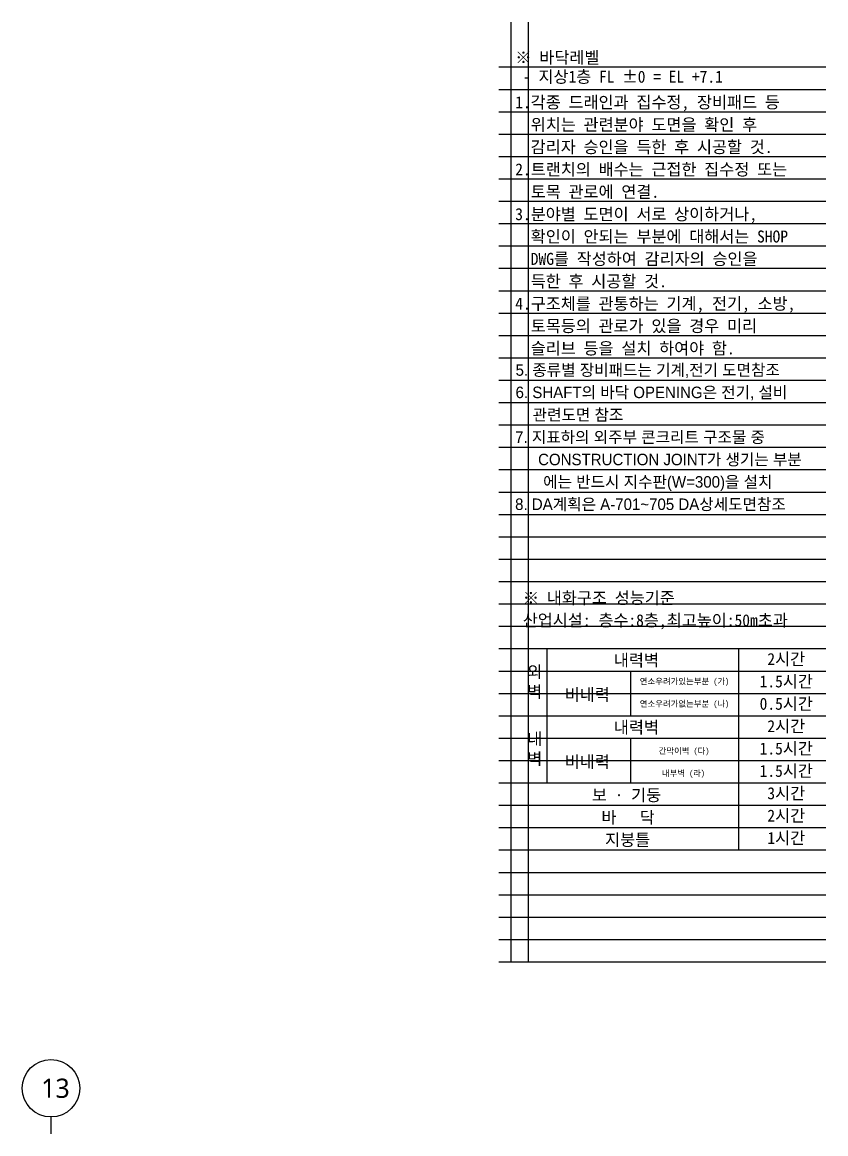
# Model space of a CAD drawing. Header units: inches. Extents: x 158004 to 351834, y 1422 to 34314.
# Drawn here: x 291370 to 301434, y 16762 to 30674 of the extents above; entities that cross this region are included whole.
import ezdxf
from ezdxf.enums import TextEntityAlignment as Align

# ---------------------------------------------------------------- set-up
doc = ezdxf.new("R2010")
doc.units = ezdxf.units.IN
doc.header["$LTSCALE"] = 2
doc.header["$MEASUREMENT"] = 0
doc.layers.get('0').update_dxf_attribs({"linetype": 'CONTINUOUS'})
for name, color, linetype, lineweight in [('A-AXIS-BUBL', 7, 'CONTINUOUS', 25), ('A-MKXX-NAME', 3, 'CONTINUOUS', 25), ('A-XXXX-TXT1', 3, 'CONTINUOUS', 25), ('A-XXXX-TXT2', 3, 'CONTINUOUS', 25)]:
    doc.layers.add(name, color=color, linetype=linetype, lineweight=lineweight)
doc.layers.add('A-XXXX-NPLT', color=144, linetype='CONTINUOUS', plot=False)
doc.layers.add('T', color=3, linetype='CONTINUOUS')
doc.styles.add('돋움체', font='')
doc.styles.add('돋음', font='')
doc.styles.add('맑은 고딕', font='malgun.ttf')
doc.styles.add('맑은고딕', font='malgun.ttf')
doc.styles.get('돋움체').set_extended_font_data('DotumChe')
doc.styles.get('돋음').set_extended_font_data('Dotum')

# ---------------------------------------------------------------- blocks, each defined once
blk = doc.blocks.new('NOTE')
at = {"layer": 'A-XXXX-NPLT'}
for p, q in [((1010659.8, 179732.7), (1010659.8, 175812.7)), ((1010734.1, 175812.7), (1010734.1, 179732.7)), ((1010609.8, 179546.1), (1011974.8, 179546.1)), ((1010609.8, 179452.7), (1011974.8, 179452.7)), ((1010609.8, 179359.4), (1011974.8, 179359.4)), ((1010609.8, 179266.1), (1011974.8, 179266.1)), ((1010609.8, 179172.7), (1011974.8, 179172.7)), ((1010609.8, 179079.4), (1011974.8, 179079.4)), ((1010609.8, 178986.1), (1011974.8, 178986.1)), ((1010609.8, 178892.7), (1011974.8, 178892.7)), ((1010609.8, 178799.4), (1011974.8, 178799.4)), ((1010609.8, 178706.1), (1011974.8, 178706.1)), ((1010609.8, 178612.7), (1011974.8, 178612.7)), ((1010609.8, 178519.4), (1011974.8, 178519.4)), ((1010609.8, 178426.1), (1011974.8, 178426.1)), ((1010609.8, 178332.7), (1011974.8, 178332.7)), ((1010609.8, 178239.4), (1011974.8, 178239.4)), ((1010609.8, 178146.1), (1011974.8, 178146.1)), ((1010609.8, 178052.7), (1011974.8, 178052.7)), ((1010609.8, 177959.4), (1011974.8, 177959.4)), ((1010609.8, 177866.1), (1011974.8, 177866.1)), ((1010609.8, 177772.7), (1011974.8, 177772.7)), ((1010609.8, 177679.4), (1011974.8, 177679.4)), ((1010609.8, 177586.1), (1011974.8, 177586.1)), ((1010609.8, 177492.7), (1011974.8, 177492.7)), ((1010609.8, 177399.4), (1011974.8, 177399.4)), ((1010609.8, 177306.1), (1011974.8, 177306.1)), ((1010609.8, 177212.7), (1011974.8, 177212.7)), ((1010609.8, 177119.4), (1011974.8, 177119.4)), ((1010609.8, 177026.1), (1011974.8, 177026.1)), ((1010609.8, 176932.7), (1011974.8, 176932.7)), ((1010609.8, 176839.4), (1011974.8, 176839.4)), ((1010609.8, 176746.1), (1011974.8, 176746.1)), ((1010609.8, 176652.7), (1011974.8, 176652.7)), ((1010609.8, 176559.4), (1011974.8, 176559.4)), ((1010609.8, 176466.1), (1011974.8, 176466.1)), ((1010609.8, 176372.7), (1011974.8, 176372.7)), ((1010609.8, 176279.4), (1011974.8, 176279.4)), ((1010609.8, 176186.1), (1011974.8, 176186.1)), ((1010609.8, 176092.7), (1011974.8, 176092.7)), ((1010609.8, 175999.4), (1011974.8, 175999.4)), ((1010609.8, 175906.1), (1011974.8, 175906.1)), ((1010609.8, 175812.7), (1011974.8, 175812.7))]:
    blk.add_line(p, q, dxfattribs=at)

msp = doc.modelspace()

# ---------------------------------------------------------------- linework, layer by layer
for points in [[(297639, 22833.5), (301434, 22833.5)], [(297939, 22833.5), (297939, 21153.5)], [(300339, 22833.5), (300339, 20313.5)], [(297939, 22553.5), (301434, 22553.5)], [(298989, 22553.5), (298989, 21993.5)], [(298989, 22273.5), (301434, 22273.5)], [(297639, 21993.5), (301434, 21993.5)], [(297939, 21713.5), (301434, 21713.5)], [(298989, 21713.5), (298989, 21153.5)], [(298989, 21433.5), (301434, 21433.5)], [(297639, 21153.5), (301434, 21153.5)], [(297639, 20873.5), (301434, 20873.5)], [(297639, 20593.5), (301434, 20593.5)], [(297639, 20313.5), (301434, 20313.5)]]:
    msp.add_lwpolyline(points)
at = {"layer": 'A-AXIS-BUBL', "ltscale": 0.2}
msp.add_line((291734, 16761.7), (291734, 16971.7), dxfattribs=at)
msp.add_circle((291730.5, 17331.7), 360, dxfattribs=at)

# ---------------------------------------------------------------- block references
at = {"layer": 'A-XXXX-TXT1', "xscale": 3, "yscale": 3, "zscale": 3}
msp.add_blockref('NOTE', (-2734490.4, -508524.7), dxfattribs=at)

# ---------------------------------------------------------------- texts
at = {"layer": 'A-MKXX-NAME', "style": '돋움체'}
for s, p in [('※ 바닥레벨', (297544.7, 30156.8)), (' - 지상1층 FL ±0 = EL +7.1', (297544.7, 29916.8))]:
    msp.add_text(s, height=150, dxfattribs=at).set_placement(p)
at = {"layer": 'A-XXXX-TXT2', "style": '돋움체'}
for s, p in [('1.각종 드래인과 집수정, 장비패드 등', (297544.7, 29671.8)), ('  위치는 관련분야 도면을 확인 후', (297544.7, 29391.8)), ('  감리자 승인을 득한 후 시공할 것.', (297544.7, 29111.8)), ('2.트랜치의 배수는 근접한 집수정 또는', (297544.7, 28831.8)), ('  토목 관로에 연결.', (297544.7, 28551.8)), ('3.분야별 도면이 서로 상이하거나, ', (297544.7, 28271.8)), ('  확인이 안되는 부분에 대해서는 SHOP', (297544.7, 27991.8)), ('  DWG를 작성하여 감리자의 승인을', (297544.7, 27711.8)), ('  득한 후 시공할 것.', (297544.7, 27431.8)), ('4.구조체를 관통하는 기계, 전기, 소방,', (297544.7, 27151.8)), ('  토목등의 관로가 있을 경우 미리', (297544.7, 26871.8)), ('  슬리브 등을 설치 하여야 함.', (297544.7, 26591.8)), ('※ 내화구조 성능기준', (297639, 23468.5)), ('산업시설: 층수:8층,최고높이:50m초과', (297639, 23188.5))]:
    msp.add_text(s, height=150, dxfattribs=at).set_placement(p, align=Align.MIDDLE_LEFT)
for s, height, p in [('내력벽', 150, (299062, 22688.5)), ('2시간', 150, (300939, 22703.5)), ('연소우려가있는부분 (가)', 75, (299664.6, 22423.5)), ('1.5시간', 150, (300939, 22423.5)), ('비내력', 150, (298447, 22258.5)), ('연소우려가없는부분 (나)', 75, (299664.6, 22143.5)), ('0.5시간', 150, (300939, 22143.5)), ('내력벽', 150, (299062, 21848.5)), ('2시간', 150, (300939, 21863.5)), ('간막이벽 (다)', 75, (299658.8, 21553.5)), ('1.5시간', 150, (300939, 21583.5)), ('비내력', 150, (298447, 21418.5)), ('내부벽 (라)', 75, (299651.6, 21273.5)), ('1.5시간', 150, (300939, 21303.5)), ('보 · 기둥', 150, (298938.9, 21001)), ('3시간', 150, (300939, 21023.5)), ('바   닥', 150, (298957.9, 20721)), ('2시간', 150, (300939, 20743.5)), ('지붕틀', 150, (298952.2, 20441)), ('1시간', 150, (300939, 20463.5))]:
    msp.add_text(s, height=height, dxfattribs=at).set_placement(p, align=Align.MIDDLE_CENTER)
at = {"layer": 'A-XXXX-TXT2', "ltscale": 0.2, "style": '맑은고딕'}
msp.add_text('13', height=240, dxfattribs=at).set_placement((291786.7, 17331.9), align=Align.MIDDLE_CENTER)
at = {"layer": 'A-XXXX-TXT2', "char_height": 150, "attachment_point": 5, "style": '맑은 고딕'}
for s, width, insert in [('{\\fDotumChe|b0|i0|c129|p49;외\\P벽}', 996.018, (297788.7, 22410.9)), ('{\\fDotumChe|b0|i0|c129|p49;내\\P벽}', 1000, (297789, 21570.9))]:
    msp.add_mtext_dynamic_manual_height_columns(s, width=width, gutter_width=5000, heights=[0], dxfattribs=dict(at, insert=insert))
at = {"layer": 'T', "style": '돋음'}
for s, p in [('5. 종류별 장비패드는 기계,전기 도면참조', (297549, 26248.8)), ('6. SHAFT의 바닥 OPENING은 전기, 설비', (297549, 25968.8)), ('   관련도면 참조', (297605.9, 25688.8)), ('7. 지표하의 외주부 콘크리트 구조물 중 ', (297543.1, 25408.8)), ('    CONSTRUCTION JOINT가 생기는 부분', (297621.7, 25128.8)), ('에는 반드시 지수판(W=300)을 설치', (297894.3, 24848.8)), ('8. DA계획은 A-701~705 DA상세도면참조 ', (297543.1, 24568.8))]:
    msp.add_text(s, height=144, dxfattribs=at).set_placement(p)

doc.saveas('drawing.dxf')
